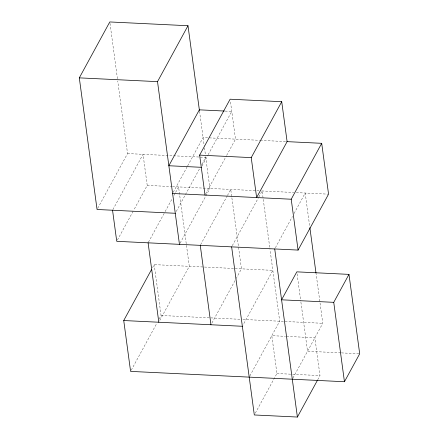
<?xml version="1.0" encoding="UTF-8"?>
<svg xmlns="http://www.w3.org/2000/svg" width="439" height="439" viewBox="0 0 439 439"><rect width="100%" height="100%" fill="white"/><g stroke="black" fill="none" stroke-linecap="round" stroke-linejoin="round"><path stroke-width="0.33" stroke-dasharray="2.19 1.65" d="M97.716 208.284L127.546 153.573L117.751 80.979M112.878 209.633L143.032 154.325L147.224 185.401L133.785 210.051M117.394 240.111L133.456 210.654M173.251 192.287L187.349 166.436M187.678 165.838L203.081 137.577L259.663 140.315M148.426 242.229L164.817 212.169M165.141 211.565L172.357 198.34M173.992 195.333L175.304 192.93M175.633 192.331L178.585 186.921L179.589 194.384M176.248 211.466L199.849 168.181M201.814 164.57L205.748 157.354L199.613 157.058M201.935 166.107L207.834 155.285M208.163 154.687L231.765 111.396L225.009 111.072M152.58 267.631L154.215 264.624L272.833 270.358L243.003 325.074M205.677 193.857L226.326 155.982M226.656 155.379L235.507 139.147L230.393 101.239M180.111 243.146L209.941 188.435L205.457 155.208M131.245 370.192L156.816 323.296M159.11 319.087L161.075 315.482L154.215 264.624M200.585 244.753L227.139 196.052M227.468 195.454L230.744 189.439L241.45 268.844L236.533 277.86M159.791 320.432L189.291 266.319L179.683 195.064M232.297 245.67L258.522 197.572M258.845 196.968L262.127 190.96L269.996 249.325M211.949 322.95L236.209 278.463M275.379 247.75L292.423 216.487M294.064 213.48L305.209 193.039L309.78 226.963M249.862 375.927L279.692 321.216L270.084 249.983M255.295 413.165L276.91 373.512L271.807 335.676L285.487 336.34M292.939 378.023L322.775 323.302L316.096 273.777M317.704 379.801L319.993 375.597L314.889 337.761L286.168 336.373M260.343 140.348L287.106 141.643M127.546 153.573L198.949 157.025M147.224 185.401L171.764 186.586M172.45 186.619L259.021 190.806M261.748 190.938L293.79 192.491M296.32 192.611L327.878 194.137M161.075 315.482L210.16 317.852M210.841 317.885L240.155 319.307M242.882 319.438L322.775 323.302M340.724 352.863L307.53 351.255L300.852 301.714M341.405 352.896L359.014 353.746M276.91 373.512L291.957 374.242M292.643 374.275L319.993 375.597M297.099 273.887L300.759 301.033M199.52 111.182L204.179 145.715M204.47 147.855L205.386 154.643M109.975 23.305L117.663 80.299"/><path stroke-width="0.66" d="M175.265 213.272L97.057 209.485L79.305 77.862L109.794 21.95L187.996 25.731L199.438 110.54M179.458 244.347L157.513 81.643L187.996 25.731M205.024 195.059L199.635 155.121L230.118 99.209L281.723 101.705L287.106 141.643L256.623 197.555L251.234 157.617L281.723 101.705M348.983 274.375L333.744 302.334L281.58 299.81L296.824 271.851L348.983 274.375L359.695 353.779L344.45 381.732L130.592 371.394L123.732 320.536L151.598 269.436M112.549 210.237L116.741 241.313L298.07 250.082L291.216 199.229L321.699 143.317L286.93 141.632M298.07 250.082L328.559 194.17L321.699 143.317M231.638 246.872L254.313 414.965L297.395 417.05L317.375 380.404M79.305 77.862L157.513 81.643M224.334 111.04L199.339 109.832L168.856 165.744L201.281 167.308M199.635 155.121L251.234 157.617M172.598 193.489L291.216 199.229M123.732 320.536L242.35 326.276M333.744 302.334L344.45 381.732M309.874 227.643L316.003 273.096M274.721 248.951L297.395 417.05M200.261 245.352L210.967 324.756M148.097 242.833L158.808 322.231"/></g></svg>
